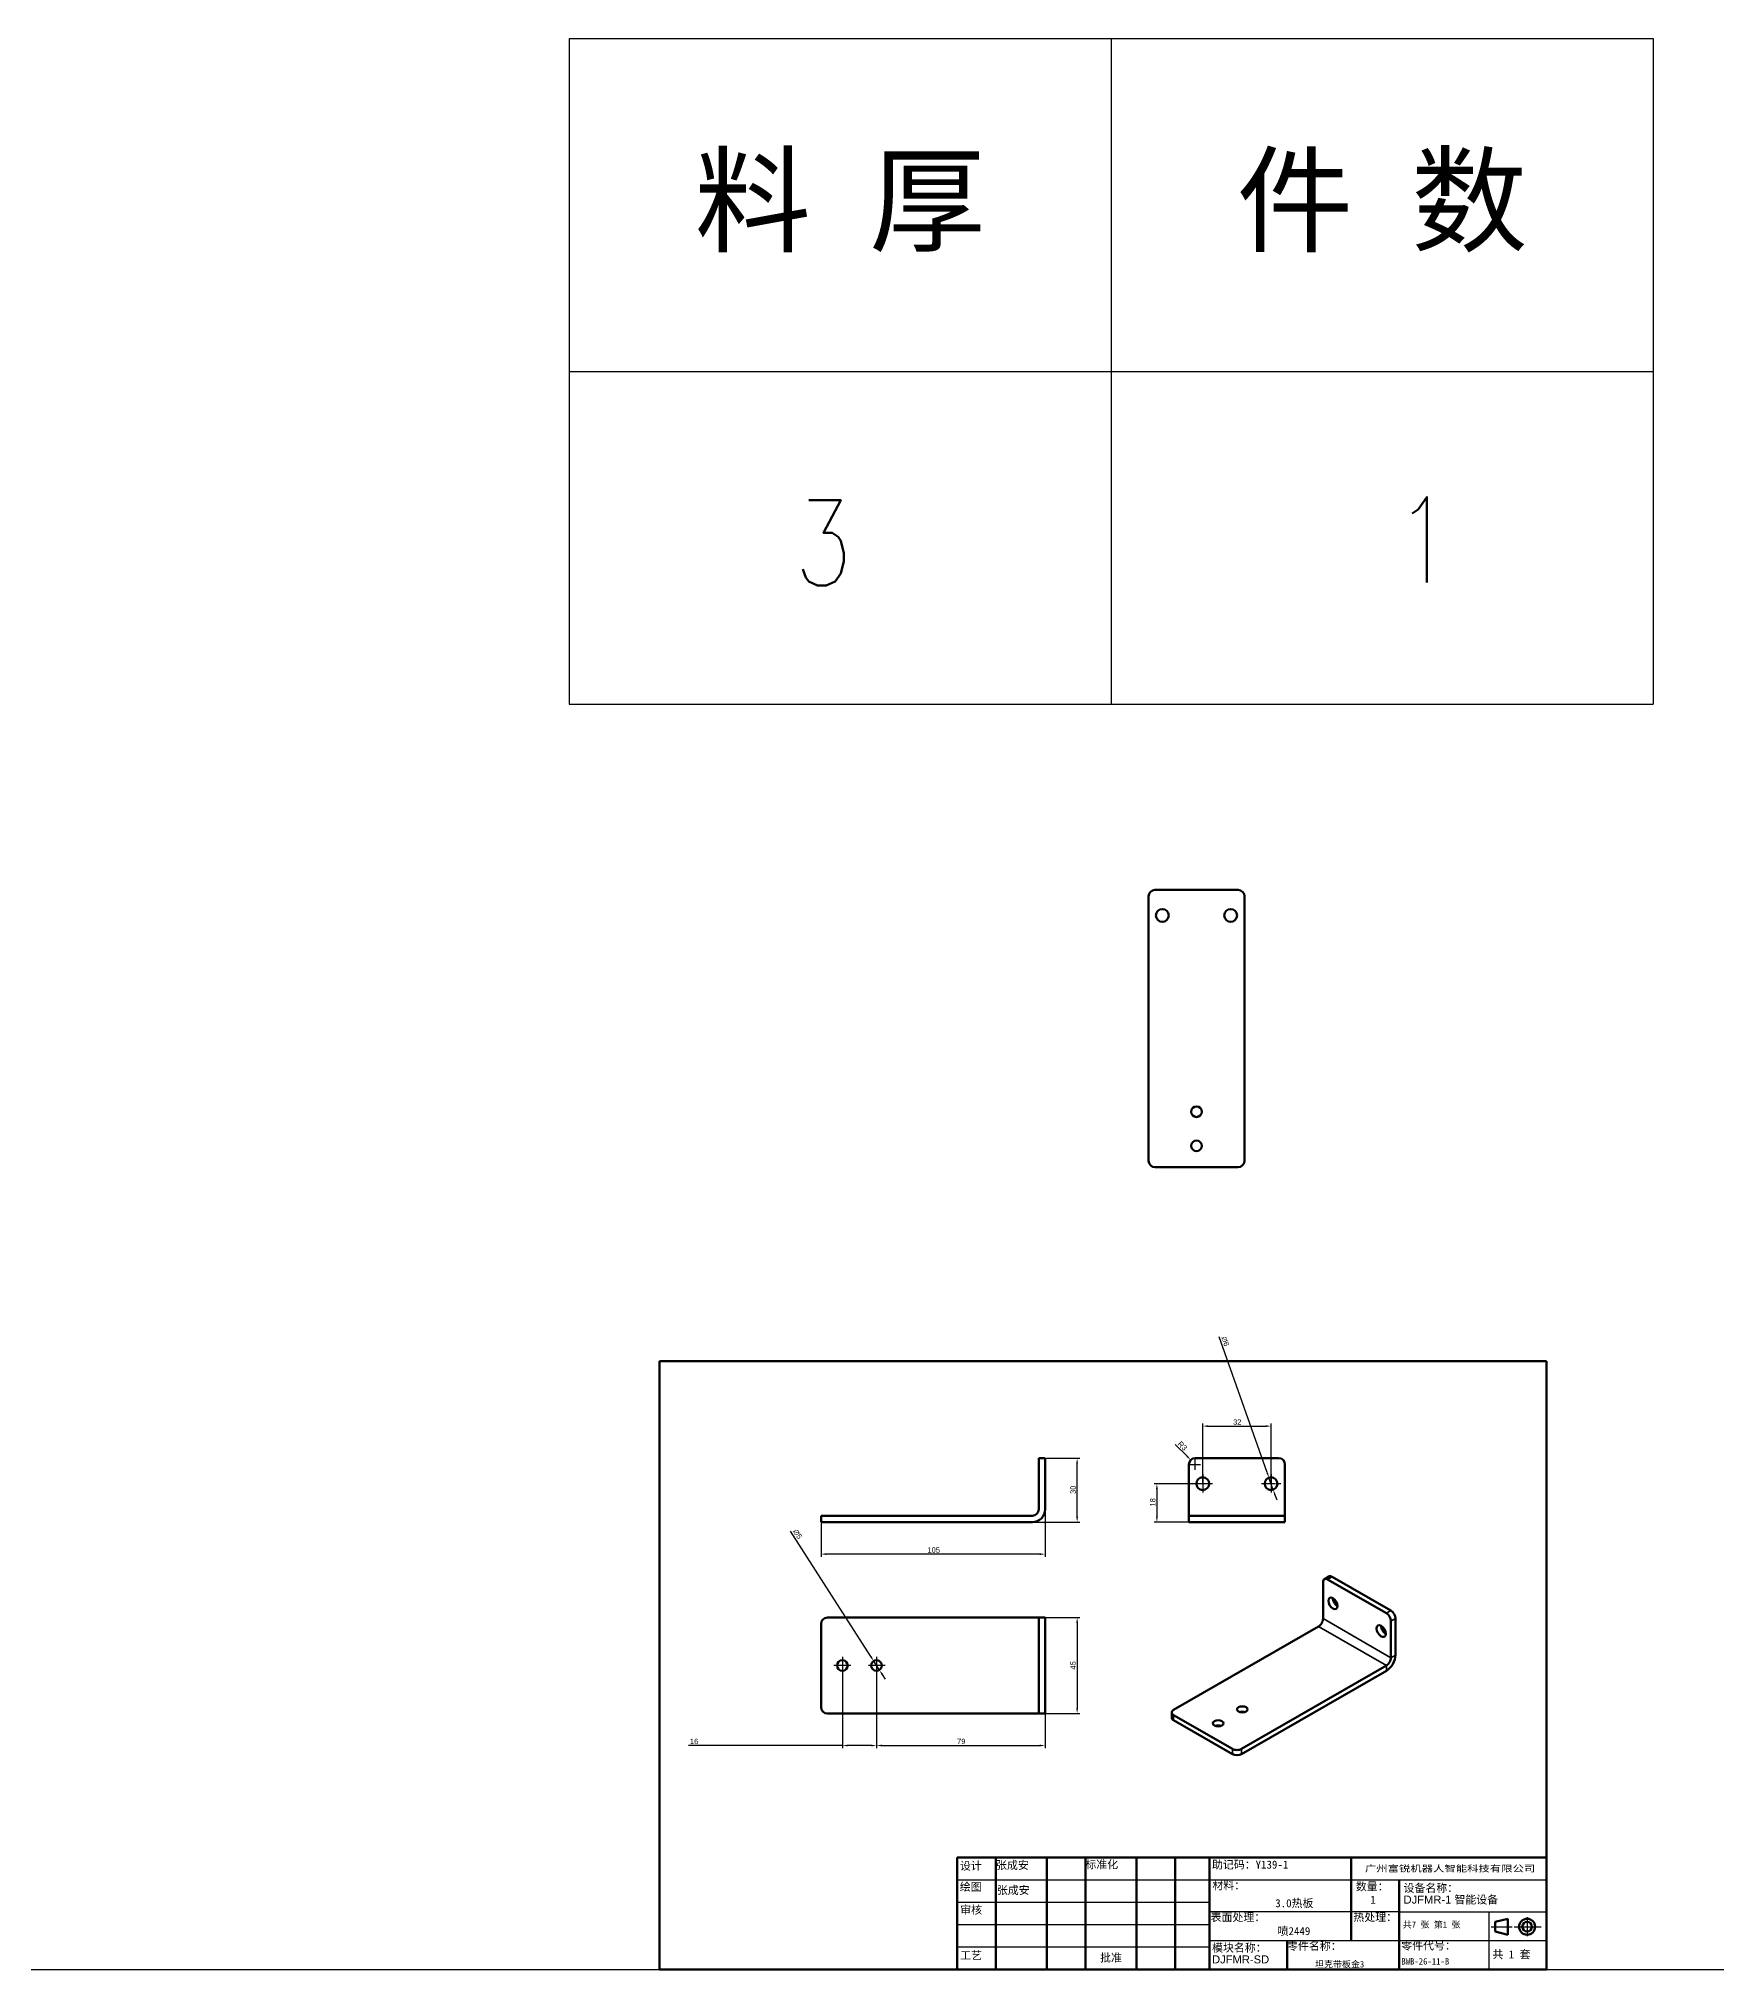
# Model space of a CAD drawing. Header units: millimetres. Extents: x 1521 to 290450, y -90694 to 6693.
# Drawn here: x 17168 to 17954, y -5627 to -4722 of the extents above; entities that cross this region are included whole.
import ezdxf
from ezdxf.enums import TextEntityAlignment as Align

# ---------------------------------------------------------------- set-up
doc = ezdxf.new("R2010")
doc.units = ezdxf.units.MM
doc.linetypes.add('CHAIN', pattern=[0.3543, 0.2362, -0.0295, 0.0591, -0.0295])
for name, color, linetype, lineweight, true_color in [('中心标记 (ISO)', 1, 'Continuous', 25, 0xff0000), ('尺寸 (ISO)', 5, 'Continuous', 25, 0x0000ff), ('尺寸 (ISO) @ 1', 5, 'Continuous', 25, 0x0000ff)]:
    doc.layers.add(name, color=color, linetype=linetype, lineweight=lineweight, true_color=true_color)
for name, color, linetype, lineweight in [('可见 (ISO)', 7, 'Continuous', 50), ('可见窄的 (ISO)', 7, 'Continuous', 35), ('图框 (ISO)', 7, 'Continuous', 70), ('标题 (ISO)', 7, 'Continuous', 50), ('符号 (ISO)', 7, 'Continuous', 25)]:
    doc.layers.add(name, color=color, linetype=linetype, lineweight=lineweight)
doc.styles.add('DIM', font='romans.shx', dxfattribs={"width": 0.8, "bigfont": 'bigfont.shx'})
doc.styles.get("Standard").update_dxf_attribs({"font": 'arial.ttf'})
doc.styles.add('文本样式126', font='simfang.ttf', dxfattribs={"width": 1.3})
doc.styles.add('文本样式19', font='tahoma.ttf')
doc.styles.add('文本样式91', font='simfang.ttf')
doc.styles.add('注释文本 (ISO)', font='simfang.ttf')
doc.dimstyles.new('Annotative', dxfattribs={"dimscale": 0, "dimtxt": 2.5, "dimasz": 2.5, "dimexe": 1.25, "dimexo": 0.625, "dimtad": 1, "dimtxsty": 'Standard', "dimcen": 2.5, "dimadec": 0, "dimazin": 0, "dimtfac": 1, "dimtmove": 0, "dimatfit": 3, "dimfxl": 0, "dimarcsym": 0})

# ---------------------------------------------------------------- blocks, each defined once
blk = doc.blocks.new('图框 A3-A4')
at = {"layer": '图框 (ISO)'}
for p, q in [((287, 200), (10, 200)), ((10, 200), (10, 10)), ((287, 10), (287, 200)), ((10, 10), (287, 10))]:
    blk.add_line(p, q, dxfattribs=at)
blk = doc.blocks.new('标题栏 GB1')
at = {"layer": '标题 (ISO)'}
for p, q in [((194.57, 65.23), (194.57, 72.23)), ((194.57, 72.23), (378.57, 72.23)), ((206.57, 65.23), (206.57, 72.23)), ((222.57, 65.23), (222.57, 72.23)), ((234.57, 65.23), (234.57, 72.23)), ((250.57, 65.23), (250.57, 72.23)), ((262.57, 65.23), (262.57, 72.23)), ((273.31, 65.23), (273.31, 72.23)), ((317.57, 65.23), (317.57, 72.23)), ((378.57, 72.23), (378.57, 65.23)), ((194.57, 37.23), (194.57, 65.23)), ((206.57, 37.23), (206.57, 65.23)), ((222.57, 44.23), (222.57, 65.23)), ((234.57, 37.23), (234.57, 65.23)), ((250.57, 37.23), (250.57, 65.23)), ((262.57, 37.23), (262.57, 65.23)), ((273.31, 65.23), (273.31, 37.23)), ((317.57, 55.23), (317.57, 65.23)), ((378.57, 65.23), (378.57, 37.23)), ((317.57, 55.23), (317.57, 46.23)), ((366.57, 53.06), (362.57, 52.06)), ((362.57, 52.06), (362.57, 49.06)), ((362.57, 49.06), (366.57, 48.06)), ((366.57, 48.06), (366.57, 53.06)), ((222.57, 44.23), (222.57, 37.23)), ((297.57, 46.23), (297.57, 37.23)), ((378.57, 37.23), (194.57, 37.23))]:
    blk.add_line(p, q, dxfattribs=at)
at = {"layer": '标题 (ISO)', "lineweight": 25}
for p, q in [((194.57, 65.23), (273.31, 65.23)), ((273.31, 65.23), (378.57, 65.23)), ((194.57, 58.23), (273.31, 58.23)), ((332.57, 55.23), (273.31, 55.23)), ((332.57, 55.23), (378.57, 55.23)), ((360.57, 55.23), (360.57, 46.23)), ((194.57, 51.23), (273.31, 51.23)), ((361.32, 50.56), (367.88, 50.56)), ((368.55, 50.56), (370.07, 50.56)), ((370.07, 50.56), (376.97, 50.56)), ((372.58, 53.56), (372.58, 47.56)), ((194.57, 44.23), (273.31, 44.23)), ((273.31, 46.23), (378.57, 46.23)), ((360.57, 46.23), (360.57, 37.23))]:
    blk.add_line(p, q, dxfattribs=at)
at = {"layer": '标题 (ISO)', "lineweight": 50}
blk.add_line((332.57, 65.23), (332.57, 37.23), dxfattribs=at)
at = {"layer": '标题 (ISO)'}
for radius in [2.5, 1.5]:
    blk.add_circle((372.57, 50.56), radius, dxfattribs=at)
at = {"layer": '标题 (ISO)', "style": '文本样式126', "width": 1.3}
blk.add_text('广州富锐机器人智能科技有限公司', height=2, dxfattribs=at).set_placement((348.5, 68.73), align=Align.MIDDLE_CENTER)
at = {"layer": '标题 (ISO)', "char_height": 2.5, "style": '注释文本 (ISO)'}
for s, insert, attachment_point in [('\\f仿宋|b0|i0;设计', (195.38, 70.83), 1), ('张成安', (206.66, 71.05), 1), ('\\f仿宋|b0|i0;标准化', (234.57, 71.28), 1), ('助记码：Y139-1', (274.11, 71.21), 1), ('\\f仿宋|b0|i0;绘图', (195.35, 64.28), 1), ('张成安', (206.92, 63.22), 1), ('\\f仿宋|b0|i0;材料：', (274.24, 64.72), 1), ('\\f仿宋|b0|i0;数量：', (319.04, 64.37), 1), ('\\f仿宋|b0|i0;审核', (195.48, 57.07), 1), ('\\f仿宋|b0|i0;热处理：', (318.29, 54.82), 1), ('\\f仿宋|b0|i0;批准', (242.57, 40.73), 5), ('\\f仿宋|b0|i0;零件名称：', (297.57, 45.8), 1), ('\\f仿宋|b0|i0;零件代号：', (333.25, 45.9), 1)]:
    blk.add_mtext(s, dxfattribs=dict(at, insert=insert, attachment_point=attachment_point))
at = {"layer": '标题 (ISO)', "char_height": 2.5, "attachment_point": 1, "line_spacing_factor": 0.872369, "style": '注释文本 (ISO)'}
for s, insert in [('设备名称：\\P\\fArial|b0|i0;\\H2.5000;DJFMR-1 智能设备', (333.96, 63.91)), ('模块名称：\\P\\fArial|b0|i0;\\H2.5000;DJFMR-SD', (274.14, 45.23))]:
    blk.add_mtext(s, dxfattribs=dict(at, insert=insert))
at = {"layer": '标题 (ISO)', "char_height": 2.5, "attachment_point": 1, "style": '注释文本 (ISO)'}
for s, insert, width in [('\\f仿宋|b0|i0;表面处理：', (273.7, 54.78), 18.7135), ('\\f仿宋|b0|i0;工艺', (195.45, 42.85), 7.4854), ('  共 1 套', (358.32, 43.18), 17.7919)]:
    blk.add_mtext(s, dxfattribs=dict(at, insert=insert, width=width))
at = {"layer": '标题 (ISO)', "insert": (333.72, 52.22), "char_height": 2, "width": 27.2374, "attachment_point": 1, "line_spacing_factor": 0.856364, "style": '注释文本 (ISO)'}
blk.add_mtext('\\f仿宋|b0|i0;\\H2.0000;共7 张 第1 张', dxfattribs=at)
at = {"layer": '标题 (ISO)'}
for tag, p, height, style in [('材料_001', (273.82, 56.78), 2.5, '注释文本 (ISO)'), ('零件代号_001', (297.34, 38.19), 2, '文本样式91'), ('描述_001', (333.22, 38.74), 2, '文本样式91')]:
    blk.add_attdef(tag, p, '', height=height, dxfattribs=dict(at, style=style))
at = {"layer": '标题 (ISO)', "style": '文本样式91'}
blk.add_attdef('热处理', text='', height=2, dxfattribs=at).set_placement((318.2, 50.63), align=Align.TOP_LEFT)
at = {"layer": '标题 (ISO)', "style": '文本样式19'}
for tag, p in [('工程核准人', (256.57, 40.73)), ('工程批准日期', (267.94, 40.73))]:
    blk.add_attdef(tag, text='', height=1, dxfattribs=at).set_placement(p, align=Align.MIDDLE_CENTER)
blk = doc.blocks.new('*D383')
at = {"layer": 'Defpoints', "color": 0, "transparency": 16777216}
for p in [(17639.13, -5411.44), (17534.13, -5417.44), (17534.13, -5432.44)]:
    blk.add_point(p, dxfattribs=at)
at = {"layer": '尺寸 (ISO)', "color": 0, "lineweight": -2, "transparency": 16777216}
for p, q in [((17534.13, -5418.06), (17534.13, -5433.69)), ((17639.13, -5412.06), (17639.13, -5433.69)), ((17636.63, -5432.44), (17536.63, -5432.44))]:
    blk.add_line(p, q, dxfattribs=at)
at = {"layer": '尺寸 (ISO)', "color": 0, "transparency": 16777216}
for points in [[(17536.63, -5432.02), (17536.63, -5432.86), (17534.13, -5432.44)], [(17636.63, -5432.02), (17636.63, -5432.86), (17639.13, -5432.44)]]:
    blk.add_solid(points, dxfattribs=at)
at = {"layer": '尺寸 (ISO)', "color": 0, "transparency": 16777216, "insert": (17584, -5429.26), "char_height": 2.5, "attachment_point": 1}
blk.add_mtext('105', dxfattribs=at)
blk = doc.blocks.new('*D382')
at = {"layer": 'Defpoints', "color": 0, "transparency": 16777216}
for p in [(17639.13, -5387.44), (17654.13, -5387.44), (17633.13, -5417.44)]:
    blk.add_point(p, dxfattribs=at)
at = {"layer": '尺寸 (ISO)', "color": 0, "lineweight": -2, "transparency": 16777216}
for p, q in [((17639.76, -5387.44), (17655.38, -5387.44)), ((17654.13, -5414.94), (17654.13, -5389.94)), ((17633.76, -5417.44), (17655.38, -5417.44))]:
    blk.add_line(p, q, dxfattribs=at)
at = {"layer": '尺寸 (ISO)', "color": 0, "transparency": 16777216}
for points in [[(17653.71, -5389.94), (17654.55, -5389.94), (17654.13, -5387.44)], [(17653.71, -5414.94), (17654.55, -5414.94), (17654.13, -5417.44)]]:
    blk.add_solid(points, dxfattribs=at)
at = {"layer": '尺寸 (ISO)', "color": 0, "transparency": 16777216, "insert": (17650.95, -5404.22), "char_height": 2.5, "attachment_point": 1, "rotation": 90}
blk.add_mtext('30', dxfattribs=at)
blk = doc.blocks.new('*D381')
at = {"layer": 'Defpoints', "color": 0, "transparency": 16777216}
for p in [(17633.13, -5462.15), (17633.13, -5507.15), (17654.13, -5507.15)]:
    blk.add_point(p, dxfattribs=at)
at = {"layer": '尺寸 (ISO)', "color": 0, "lineweight": -2, "transparency": 16777216}
for p, q in [((17633.76, -5462.15), (17655.38, -5462.15)), ((17654.13, -5464.65), (17654.13, -5504.65)), ((17633.76, -5507.15), (17655.38, -5507.15))]:
    blk.add_line(p, q, dxfattribs=at)
at = {"layer": '尺寸 (ISO)', "color": 0, "transparency": 16777216}
for points in [[(17653.71, -5464.65), (17654.55, -5464.65), (17654.13, -5462.15)], [(17653.71, -5504.65), (17654.55, -5504.65), (17654.13, -5507.15)]]:
    blk.add_solid(points, dxfattribs=at)
at = {"layer": '尺寸 (ISO)', "color": 0, "transparency": 16777216, "insert": (17650.96, -5486.5), "char_height": 2.5, "attachment_point": 1, "rotation": 90}
blk.add_mtext('45', dxfattribs=at)
blk = doc.blocks.new('*D380')
at = {"layer": 'Defpoints', "color": 0, "transparency": 16777216}
for p in [(17544.13, -5484.65), (17560.13, -5484.65), (17560.13, -5522.15)]:
    blk.add_point(p, dxfattribs=at)
at = {"layer": '尺寸 (ISO)', "color": 0, "lineweight": -2, "transparency": 16777216}
for p, q in [((17544.13, -5485.27), (17544.13, -5523.4)), ((17560.13, -5485.27), (17560.13, -5523.4)), ((17544.13, -5522.15), (17472.07, -5522.15)), ((17557.63, -5522.15), (17546.63, -5522.15))]:
    blk.add_line(p, q, dxfattribs=at)
at = {"layer": '尺寸 (ISO)', "color": 0, "transparency": 16777216}
for points in [[(17546.63, -5521.73), (17546.63, -5522.57), (17544.13, -5522.15)], [(17557.63, -5521.73), (17557.63, -5522.57), (17560.13, -5522.15)]]:
    blk.add_solid(points, dxfattribs=at)
at = {"layer": '尺寸 (ISO)', "color": 0, "transparency": 16777216, "insert": (17472.7, -5518.97), "char_height": 2.5, "attachment_point": 1}
blk.add_mtext('16', dxfattribs=at)
blk = doc.blocks.new('*D379')
at = {"layer": 'Defpoints', "color": 0, "transparency": 16777216}
for p in [(17560.13, -5484.65), (17639.13, -5504.15), (17639.13, -5522.15)]:
    blk.add_point(p, dxfattribs=at)
at = {"layer": '尺寸 (ISO)', "color": 0, "lineweight": -2, "transparency": 16777216}
for p, q in [((17560.13, -5485.27), (17560.13, -5523.4)), ((17639.13, -5504.77), (17639.13, -5523.4)), ((17562.63, -5522.15), (17636.63, -5522.15))]:
    blk.add_line(p, q, dxfattribs=at)
at = {"layer": '尺寸 (ISO)', "color": 0, "transparency": 16777216}
for points in [[(17562.63, -5521.73), (17562.63, -5522.57), (17560.13, -5522.15)], [(17636.63, -5521.73), (17636.63, -5522.57), (17639.13, -5522.15)]]:
    blk.add_solid(points, dxfattribs=at)
at = {"layer": '尺寸 (ISO)', "color": 0, "transparency": 16777216, "insert": (17597.88, -5518.97), "char_height": 2.5, "attachment_point": 1}
blk.add_mtext('79', dxfattribs=at)
blk = doc.blocks.new('*D378')
at = {"layer": 'Defpoints', "color": 0, "transparency": 16777216}
for p in [(17558.79, -5482.54), (17561.48, -5486.76)]:
    blk.add_point(p, dxfattribs=at)
at = {"layer": '尺寸 (ISO)', "color": 0, "lineweight": -2, "transparency": 16777216}
for p, q in [((17557.44, -5480.44), (17519.89, -5421.66)), ((17561.48, -5486.76), (17558.79, -5482.54)), ((17562.82, -5488.86), (17564.17, -5490.97))]:
    blk.add_line(p, q, dxfattribs=at)
at = {"layer": '尺寸 (ISO)', "color": 0, "transparency": 16777216}
for points in [[(17557.79, -5480.21), (17557.09, -5480.66), (17558.79, -5482.54)], [(17563.17, -5488.64), (17562.47, -5489.09), (17561.48, -5486.76)]]:
    blk.add_solid(points, dxfattribs=at)
at = {"layer": '尺寸 (ISO)', "color": 0, "transparency": 16777216, "insert": (17523.02, -5420.4), "char_height": 2.5, "attachment_point": 1, "rotation": 302.57057}
blk.add_mtext('∅5', dxfattribs=at)
blk = doc.blocks.new('*D377')
at = {"layer": 'Defpoints', "color": 0, "transparency": 16777216}
for p in [(17713, -5399.44), (17691.5, -5417.44), (17709.5, -5417.44)]:
    blk.add_point(p, dxfattribs=at)
at = {"layer": '尺寸 (ISO)', "color": 0, "lineweight": -2, "transparency": 16777216}
for p, q in [((17712.37, -5399.44), (17690.25, -5399.44)), ((17691.5, -5401.94), (17691.5, -5414.94)), ((17708.87, -5417.44), (17690.25, -5417.44))]:
    blk.add_line(p, q, dxfattribs=at)
at = {"layer": '尺寸 (ISO)', "color": 0, "transparency": 16777216}
for points in [[(17691.08, -5401.94), (17691.91, -5401.94), (17691.5, -5399.44)], [(17691.08, -5414.94), (17691.91, -5414.94), (17691.5, -5417.44)]]:
    blk.add_solid(points, dxfattribs=at)
at = {"layer": '尺寸 (ISO)', "color": 0, "transparency": 16777216, "insert": (17688.32, -5410.11), "char_height": 2.5, "attachment_point": 1, "rotation": 90}
blk.add_mtext('18', dxfattribs=at)
blk = doc.blocks.new('*D376')
at = {"layer": 'Defpoints', "color": 0, "transparency": 16777216}
for p in [(17745, -5372.44), (17713, -5399.44), (17745, -5399.44)]:
    blk.add_point(p, dxfattribs=at)
at = {"layer": '尺寸 (ISO)', "color": 0, "lineweight": -2, "transparency": 16777216}
for p, q in [((17713, -5398.81), (17713, -5371.19)), ((17715.5, -5372.44), (17742.5, -5372.44)), ((17745, -5398.81), (17745, -5371.19))]:
    blk.add_line(p, q, dxfattribs=at)
at = {"layer": '尺寸 (ISO)', "color": 0, "transparency": 16777216}
for points in [[(17715.5, -5372.02), (17715.5, -5372.86), (17713, -5372.44)], [(17742.5, -5372.02), (17742.5, -5372.86), (17745, -5372.44)]]:
    blk.add_solid(points, dxfattribs=at)
at = {"layer": '尺寸 (ISO)', "color": 0, "transparency": 16777216, "insert": (17727.22, -5369.26), "char_height": 2.5, "attachment_point": 1}
blk.add_mtext('32', dxfattribs=at)
blk = doc.blocks.new('*D375')
at = {"layer": 'Defpoints', "color": 0, "transparency": 16777216}
for p in [(17707.38, -5388.32), (17709.5, -5390.44)]:
    blk.add_point(p, dxfattribs=at)
at = {"layer": '尺寸 (ISO)', "color": 0, "lineweight": -2, "transparency": 16777216}
for p, q in [((17700.11, -5381.05), (17705.61, -5386.55)), ((17707, -5390.44), (17712, -5390.44)), ((17709.5, -5392.94), (17709.5, -5387.94))]:
    blk.add_line(p, q, dxfattribs=at)
at = {"layer": '尺寸 (ISO)', "color": 0, "transparency": 16777216}
blk.add_solid([(17705.9, -5386.25), (17705.31, -5386.84), (17707.38, -5388.32)], dxfattribs=at)
at = {"layer": '尺寸 (ISO)', "color": 0, "transparency": 16777216, "insert": (17702.8, -5379.24), "char_height": 2.5, "attachment_point": 1, "rotation": 315}
blk.add_mtext('R3', dxfattribs=at)
blk = doc.blocks.new('*D374')
at = {"layer": 'Defpoints', "color": 0, "transparency": 16777216}
for p in [(17744, -5396.61), (17746, -5402.27)]:
    blk.add_point(p, dxfattribs=at)
at = {"layer": '尺寸 (ISO)', "color": 0, "lineweight": -2, "transparency": 16777216}
for p, q in [((17743.17, -5394.25), (17720.67, -5330.59)), ((17746, -5402.27), (17744, -5396.61)), ((17746.83, -5404.62), (17747.66, -5406.98))]:
    blk.add_line(p, q, dxfattribs=at)
at = {"layer": '尺寸 (ISO)', "color": 0, "transparency": 16777216}
for points in [[(17743.56, -5394.11), (17742.77, -5394.39), (17744, -5396.61)], [(17747.22, -5404.49), (17746.44, -5404.76), (17746, -5402.27)]]:
    blk.add_solid(points, dxfattribs=at)
at = {"layer": '尺寸 (ISO)', "color": 0, "transparency": 16777216, "insert": (17724.01, -5330.07), "char_height": 2.5, "attachment_point": 1, "rotation": 289.45796}
blk.add_mtext('∅6', dxfattribs=at)
blk = doc.blocks.new('*T23')
at = {"color": 0, "linetype": 'ByBlock', "lineweight": -2, "transparency": 16777216}
for p, q in [((0, 0), (127, 0)), ((0, 0), (0, -78)), ((63.5, 0), (63.5, -78)), ((127, 0), (127, -78)), ((0, -39), (127, -39)), ((0, -78), (127, -78))]:
    blk.add_line(p, q, dxfattribs=at)
at = {"color": 0, "transparency": 16777216, "char_height": 10, "width": 60.5, "attachment_point": 5}
for s, insert in [('{\\fSimSun|b0|i0|c134|p2;料 厚}', (31.75, -19.5)), ('{\\fSimSun|b0|i0|c134|p2;件 数}', (95.25, -19.5))]:
    blk.add_mtext(s, dxfattribs=dict(at, insert=insert))
blk = doc.blocks.new('拆图参数')
blk.add_blockref('*T23', (-63.5, 78))
at = {"style": 'DIM', "width": 0.8}
blk.add_attdef('6', text='', height=10, dxfattribs=at).set_placement((-37.13, 18.91), align=Align.MIDDLE_LEFT)
blk.add_attdef('1', text='', height=10, dxfattribs=at).set_placement((36.65, 19.27), align=Align.MIDDLE_CENTER)

msp = doc.modelspace()

# ---------------------------------------------------------------- linework, layer by layer
msp.add_line((2367.9154, -5627.0721), (25519.491, -5627.0721))
at = {"layer": '中心标记 (ISO)', "linetype": 'CHAIN', "ltscale": 6.667144}
for p, q in [((17717.4974, -5399.4385), (17708.4974, -5399.4385)), ((17712.9974, -5394.9385), (17712.9974, -5403.9385)), ((17749.4974, -5399.4385), (17740.4974, -5399.4385)), ((17744.9974, -5394.9385), (17744.9974, -5403.9385))]:
    msp.add_line(p, q, dxfattribs=at)
at = {"layer": '中心标记 (ISO)', "linetype": 'CHAIN', "ltscale": 5.92634}
for p, q in [((17544.1312, -5480.6487), (17544.1312, -5488.6487)), ((17560.1312, -5480.6487), (17560.1312, -5488.6487)), ((17548.1312, -5484.6487), (17540.1312, -5484.6487)), ((17564.1312, -5484.6487), (17556.1312, -5484.6487))]:
    msp.add_line(p, q, dxfattribs=at)
at = {"layer": '可见 (ISO)'}
for p, q in [((17690.5642, -5121.0872), (17729.5642, -5121.0872)), ((17687.5642, -5124.0872), (17687.5642, -5149.0872)), ((17732.5642, -5149.0872), (17732.5642, -5124.0872)), ((17687.5642, -5152.0872), (17687.5642, -5149.0872)), ((17732.5642, -5149.0872), (17732.5642, -5152.0872)), ((17687.5642, -5152.0872), (17687.5642, -5248.0872)), ((17732.5642, -5248.0872), (17732.5642, -5152.0872)), ((17690.5642, -5251.0872), (17729.5642, -5251.0872)), ((17636.1312, -5390.4385), (17636.1312, -5387.4385)), ((17639.1312, -5387.4385), (17636.1312, -5387.4385)), ((17636.1312, -5390.4385), (17636.1312, -5411.4385)), ((17639.1312, -5387.4385), (17639.1312, -5390.4385)), ((17639.1312, -5411.4385), (17639.1312, -5390.4385)), ((17706.4974, -5411.4385), (17706.4974, -5390.4385)), ((17709.4974, -5387.4385), (17748.4974, -5387.4385)), ((17751.4974, -5390.4385), (17751.4974, -5411.4385)), ((17706.4974, -5414.4385), (17706.4974, -5411.4385)), ((17751.4974, -5411.4385), (17751.4974, -5414.4385)), ((17534.1312, -5414.4385), (17537.1312, -5414.4385)), ((17534.1312, -5414.4385), (17534.1312, -5417.4385)), ((17537.1312, -5417.4385), (17534.1312, -5417.4385)), ((17537.1312, -5414.4385), (17633.1312, -5414.4385)), ((17537.1312, -5417.4385), (17633.1312, -5417.4385)), ((17706.4974, -5414.4385), (17709.4974, -5414.4385)), ((17706.4974, -5414.4385), (17706.4974, -5417.4385)), ((17709.4974, -5417.4385), (17706.4974, -5417.4385)), ((17709.4974, -5414.4385), (17748.4974, -5414.4385)), ((17709.4974, -5417.4385), (17748.4974, -5417.4385)), ((17748.4974, -5414.4385), (17751.4974, -5414.4385)), ((17751.4974, -5417.4385), (17748.4974, -5417.4385)), ((17751.4974, -5417.4385), (17751.4974, -5414.4385)), ((17769.3568, -5462.6678), (17769.3568, -5445.4993)), ((17772.1023, -5442.8996), (17769.981, -5444.1212)), ((17771.4781, -5444.2683), (17799.0553, -5460.1489)), ((17773.5994, -5443.0467), (17801.1766, -5458.9273)), ((17534.1312, -5465.1487), (17534.1312, -5504.1487)), ((17633.1312, -5462.1487), (17537.1312, -5462.1487)), ((17633.1312, -5462.1487), (17636.1312, -5462.1487)), ((17636.1312, -5465.1487), (17636.1312, -5462.1487)), ((17639.1312, -5462.1487), (17636.1312, -5462.1487)), ((17636.1312, -5465.1487), (17636.1312, -5504.1487)), ((17639.1312, -5462.1487), (17639.1312, -5465.1487)), ((17639.1312, -5465.1487), (17639.1312, -5504.1487)), ((17801.1766, -5463.8232), (17801.1766, -5480.9916)), ((17803.2979, -5479.7701), (17803.2979, -5462.6016)), ((17767.2354, -5466.3421), (17699.3532, -5505.4329)), ((17731.173, -5523.7567), (17799.0553, -5484.6659)), ((17731.173, -5526.2093), (17799.0553, -5487.1185)), ((17537.1312, -5507.1487), (17633.1312, -5507.1487)), ((17636.1312, -5507.1487), (17633.1312, -5507.1487)), ((17636.1312, -5507.1487), (17636.1312, -5504.1487)), ((17636.1312, -5507.1487), (17639.1312, -5507.1487)), ((17639.1312, -5504.1487), (17639.1312, -5507.1487)), ((17698.4745, -5506.6544), (17698.4745, -5509.1071)), ((17699.3532, -5507.876), (17726.9304, -5523.7567)), ((17699.3532, -5510.3287), (17726.9304, -5526.2093))]:
    msp.add_line(p, q, dxfattribs=at)
for centre, radius in [((17694.0642, -5133.0872), 3), ((17726.0642, -5133.0872), 3), ((17710.0642, -5225.0872), 2.5), ((17710.0642, -5241.0872), 2.5), ((17712.9974, -5399.4385), 3), ((17744.9974, -5399.4385), 3), ((17544.1312, -5484.6487), 2.5), ((17560.1312, -5484.6487), 2.5)]:
    msp.add_circle(centre, radius, dxfattribs=at)
for centre, radius, start, end in [((17690.5642, -5124.0872), 3, 90, 180), ((17729.5642, -5124.0872), 3, 0, 90), ((17690.5642, -5248.0872), 3, 180, 270), ((17729.5642, -5248.0872), 3, 270, 0), ((17709.4974, -5390.4385), 3, 90, 180), ((17748.4974, -5390.4385), 3, 0, 90), ((17633.1312, -5411.4385), 3, 270, 0), ((17633.1312, -5411.4385), 6, 270, 0), ((17537.1312, -5465.1487), 3, 90, 180), ((17537.1312, -5504.1487), 3, 180, 270)]:
    msp.add_arc(centre, radius, start, end, dxfattribs=at)
for centre, major_axis, ratio, start_param, end_param in [((17771.4781, -5446.7209), (-1.4971, 2.5998), 0.57809312, 5.49972085, 7.07051718), ((17773.5994, -5445.4993), (-1.4971, 2.5998), 0.57809312, 5.49972085, 6.28318531), ((17776.0743, -5454.2825), (1.4971, -2.5998), 0.57809312, 3.92506456, 5.4997134), ((17767.2354, -5463.8894), (1.4971, 2.5998), 0.57809312, 3.92505711, 5.49585344), ((17799.0553, -5462.6016), (1.4971, -2.5998), 0.57809312, 0.78733187, 2.3581282), ((17801.1766, -5461.38), (-1.4971, 2.5998), 0.57809312, 3.92892453, 5.49972085), ((17798.7017, -5467.3127), (1.4971, -2.5998), 0.57809312, 3.92506456, 5.4997134), ((17799.0553, -5482.2132), (2.9942, 5.1995), 0.57809312, 3.92505711, 5.49585344), ((17799.0553, -5482.2132), (-1.4971, -2.5998), 0.57809312, 0.78346445, 2.35426078), ((17701.4745, -5506.6544), (-3, 0), 0.5758617, 5.49778714, 7.06858347), ((17701.4745, -5509.1071), (-3, 0), 0.5758617, 0, 0.78539816), ((17731.5266, -5507.6819), (-2.5, 0), 0.5758617, 4.16103515, 5.26374281), ((17720.2128, -5514.197), (-2.5, 0), 0.5758617, 4.16103515, 5.26374281), ((17729.0517, -5522.5351), (-3, 0), 0.5758617, 0.78539816, 2.35619449), ((17729.0517, -5524.9877), (3, 0), 0.5758617, 3.92699082, 5.49778714)]:
    msp.add_ellipse(centre, major_axis=major_axis, ratio=ratio, start_param=start_param, end_param=end_param, dxfattribs=at)
for centre, major_axis, ratio in [((17773.953, -5455.504), (1.4971, -2.5998), 0.57809312), ((17796.5804, -5468.5343), (1.4971, -2.5998), 0.57809312), ((17720.2128, -5511.7444), (2.5, 0), 0.5758617), ((17731.5266, -5505.2293), (2.5, 0), 0.5758617)]:
    msp.add_ellipse(centre, major_axis=major_axis, ratio=ratio, dxfattribs=at)
at = {"layer": '可见窄的 (ISO)'}
for p, q in [((17771.4781, -5444.2683), (17773.5994, -5443.0467)), ((17769.3568, -5462.6678), (17801.1766, -5480.9916)), ((17801.1766, -5458.9273), (17799.0553, -5460.1489)), ((17801.1766, -5463.8232), (17803.2979, -5462.6016)), ((17799.0553, -5484.6659), (17767.2354, -5466.3421)), ((17801.1766, -5480.9916), (17803.2979, -5479.7701)), ((17799.0553, -5487.1185), (17799.0553, -5484.6659)), ((17699.3532, -5510.3287), (17699.3532, -5507.876)), ((17726.9304, -5523.7567), (17726.9304, -5526.2093)), ((17731.173, -5526.2093), (17731.173, -5523.7567))]:
    msp.add_line(p, q, dxfattribs=at)

# ---------------------------------------------------------------- block references
at = {"xscale": 4, "yscale": 4, "zscale": 4}
msp.add_blockref('拆图参数', (17670.0328, -5034.1168), dxfattribs=at).add_auto_attribs({'1': '1', '6': '3'})
at = {"xscale": 1.5, "yscale": 1.5, "zscale": 1.5}
msp.add_blockref('图框 A3-A4', (17443.483, -5642.0721), dxfattribs=at)
ref = msp.add_blockref('标题栏 GB1', (17306.1263, -5682.9099), dxfattribs=dict(xscale=1.5, yscale=1.5, zscale=1.5))
ref.add_attrib('零件代号_001', '坦克带板金3', (17765.6223, -5626.162), dxfattribs={"layer": '标题 (ISO)', "height": 3, "style": '文本样式91'})
ref.add_attrib('描述_001', 'BWB-26-11-B', (17806.0292, -5624.7999), dxfattribs={"layer": '标题 (ISO)', "height": 3, "style": '文本样式91'})
ref.add_attrib('材料_001', '3.0热板', (17746.9731, -5597.9395), dxfattribs={"layer": '标题 (ISO)', "height": 3.75, "style": '注释文本 (ISO)'})

# ---------------------------------------------------------------- texts
at = {"layer": '符号 (ISO)', "insert": (17791.483, -5592.5721), "char_height": 3.75, "attachment_point": 1, "style": '注释文本 (ISO)'}
msp.add_mtext('{1}', dxfattribs=at)
at = {"layer": '符号 (ISO)', "insert": (17748.0531, -5607.2425), "char_height": 3.75, "width": 24, "attachment_point": 1, "style": '注释文本 (ISO)'}
msp.add_mtext('{喷2449}', dxfattribs=at)

# ---------------------------------------------------------------- dimensions: what is measured, and where the dimension line sits
at = {"layer": '尺寸 (ISO) @ 1'}
for p1, p2, picture, middle in [((17745.9967, -5402.2672), (17743.9981, -5396.6099), '*D374', (17721.6068, -5333.2312)), ((17561.4771, -5486.7556), (17558.7854, -5482.5419), '*D378', (17521.407, -5424.0287))]:
    dim = msp.add_diameter_dim_2p(p1=p1, p2=p2, dimstyle='Annotative', override={"dimscale": 1, "dimtix": 0, "dimtofl": 1, "dimtmove": 0, "dimatfit": 2}, dxfattribs=at)
    dim.commit()
    dim.dimension.update_dxf_attribs({"geometry": picture, "text_midpoint": middle, "dimtype": 163})
for base, p1, p2, angle, override, picture, middle in [((17744.9974, -5372.4385), (17712.9974, -5399.4385), (17744.9974, -5399.4385), 180, {"dimscale": 1, "dimtix": 0, "dimtofl": 0, "dimtmove": 0, "dimatfit": 1}, '*D376', (17728.9974, -5372.4385)), ((17654.1312, -5387.4385), (17633.1312, -5417.4385), (17639.1312, -5387.4385), 270, {"dimscale": 1, "dimtix": 0, "dimtofl": 0, "dimtmove": 0, "dimatfit": 1}, '*D382', (17654.1312, -5402.4385)), ((17691.4974, -5417.4385), (17712.9974, -5399.4385), (17709.4974, -5417.4385), 270, {"dimscale": 1, "dimtix": 0, "dimtofl": 0, "dimtmove": 0, "dimatfit": 1}, '*D377', (17691.4974, -5408.4385)), ((17654.1312, -5507.1487), (17633.1312, -5462.1487), (17633.1312, -5507.1487), 90, {"dimscale": 1, "dimtix": 0, "dimtofl": 0, "dimtmove": 0, "dimatfit": 1}, '*D381', (17654.1312, -5484.6487)), ((17560.1312, -5522.1487), (17544.1312, -5484.6487), (17560.1312, -5484.6487), 180, {"dimscale": 1, "dimtix": 0, "dimtofl": 0, "dimtmove": 0, "dimatfit": 2}, '*D380', (17474.3693, -5522.1487)), ((17639.1312, -5522.1487), (17560.1312, -5484.6487), (17639.1312, -5504.1487), 180, {"dimscale": 1, "dimtix": 0, "dimtofl": 0, "dimtmove": 0, "dimatfit": 1}, '*D379', (17599.6662, -5522.1487))]:
    dim = msp.add_linear_dim(base=base, p1=p1, p2=p2, angle=angle, dimstyle='Annotative', override=override, dxfattribs=at)
    dim.commit()
    dim.dimension.update_dxf_attribs({"geometry": picture, "text_midpoint": middle, "dimtype": 160})
dim = msp.add_radius_dim(center=(17709.4974, -5390.4385), mpoint=(17707.3761, -5388.3172), dimstyle='Annotative', override={"dimscale": 1, "dimtix": 0, "dimtofl": 0, "dimtmove": 0, "dimatfit": 3}, dxfattribs=at)
dim.commit()
dim.dimension.update_dxf_attribs({"geometry": '*D375', "text_midpoint": (17703.3184, -5381.5693)})
dim = msp.add_linear_dim(base=(17534.1312, -5432.4385), p1=(17639.1312, -5411.4385), p2=(17534.1312, -5417.4385), dimstyle='Annotative', override={"dimscale": 1, "dimtix": 0, "dimtofl": 0, "dimtmove": 0, "dimatfit": 1}, dxfattribs=at)
dim.commit()
dim.dimension.update_dxf_attribs({"geometry": '*D383', "text_midpoint": (17586.6562, -5432.4385), "dimtype": 160})

doc.saveas('drawing.dxf')
